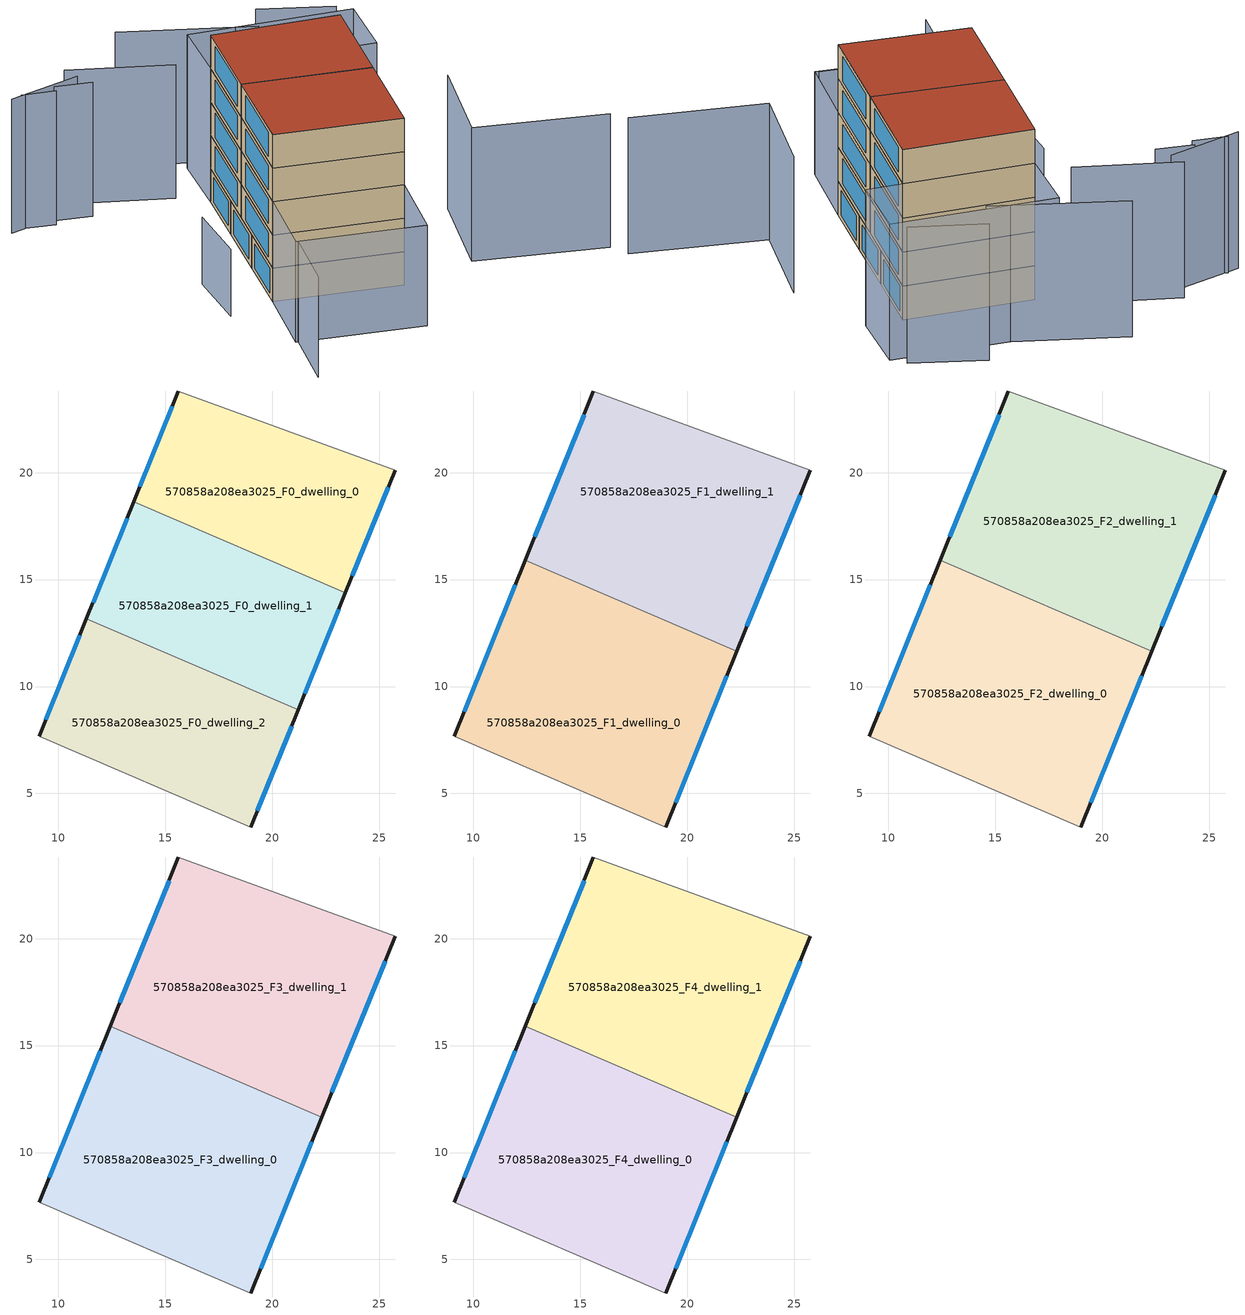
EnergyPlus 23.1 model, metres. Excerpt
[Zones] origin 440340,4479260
570858a208ea3025_F0_dwelling_0
 floor ground (EU_floor_Construction): 25.76,20.12 23.43,14.37 13.53,18.63 15.62,23.82 z0
 wall outside (EU_wall_Construction): 23.43,14.37 25.76,20.12 / 15.62,23.82 13.53,18.63 z0:3
 wall adiabatic (EU_wall_Construction): 25.76,20.12 15.62,23.82 z0:3
 wall to 570858a208ea3025_F0_dwelling_1 (EU_wall_Construction): 13.53,18.63 23.43,14.37 z0:3
 window (EU_Window_Construction): 23.75,15.17 25.44,19.32 / 15.33,23.1 13.82,19.35 z0.42:2.58
570858a208ea3025_F0_dwelling_1
 floor ground (EU_floor_Construction): 23.43,14.37 21.22,8.91 11.32,13.16 13.53,18.63 z0
 wall outside (EU_wall_Construction): 21.22,8.91 23.43,14.37 / 13.53,18.63 11.32,13.16 z0:3
 wall to 570858a208ea3025_F0_dwelling_2 (EU_wall_Construction): 11.32,13.16 21.22,8.91 z0:3
 window (EU_Window_Construction): 21.52,9.66 23.12,13.61 / 13.22,17.87 11.63,13.92 z0.42:2.58
570858a208ea3025_F0_dwelling_2
 floor ground (EU_floor_Construction): 21.22,8.91 19,3.43 9.11,7.68 11.32,13.16 z0
 wall outside (EU_wall_Construction): 19,3.43 21.22,8.91 / 11.32,13.16 9.11,7.68 z0:3
 wall adiabatic (EU_wall_Construction): 9.11,7.68 19,3.43 z0:3
 window (EU_Window_Construction): 19.3,4.19 20.91,8.15 / 11.01,12.4 9.42,8.44 z0.42:2.58
570858a208ea3025_F1_dwelling_0
 floor to 570858a208ea3025_F0_dwelling_2 (EU_floor_Construction): 21.21,8.91 19,3.43 9.11,7.68 11.32,13.16 z3
 floor to 570858a208ea3025_F0_dwelling_1 (EU_floor_Construction): 22.32,11.64 21.21,8.91 11.32,13.16 12.42,15.9 z3
 wall outside (EU_wall_Construction): 12.42,15.9 9.11,7.68 / 19,3.43 22.32,11.64 z3:6
 wall to 570858a208ea3025_F1_dwelling_1 (EU_wall_Construction): 22.32,11.64 12.42,15.9 z3:6
 wall adiabatic (EU_wall_Construction): 9.11,7.68 19,3.43 z3:6
 window (EU_Window_Construction): 11.96,14.76 9.57,8.82 / 19.46,4.57 21.86,10.5 z3.42:5.58
570858a208ea3025_F1_dwelling_1
 floor to 570858a208ea3025_F0_dwelling_0 (EU_floor_Construction): 25.76,20.12 23.43,14.37 13.53,18.63 15.62,23.82 z3
 floor to 570858a208ea3025_F0_dwelling_1 (EU_floor_Construction): 23.43,14.37 22.32,11.64 12.42,15.9 13.53,18.63 z3
 wall outside (EU_wall_Construction): 22.32,11.64 25.76,20.12 / 15.62,23.82 12.42,15.9 z3:6
 wall adiabatic (EU_wall_Construction): 25.76,20.12 15.62,23.82 z3:6
 window (EU_Window_Construction): 22.8,12.82 25.28,18.94 / 15.18,22.72 12.87,17 z3.42:5.58
570858a208ea3025_F2_dwelling_0
 floor to 570858a208ea3025_F1_dwelling_0 (EU_floor_Construction): 22.32,11.64 19,3.43 9.11,7.68 12.42,15.9 z6
 wall outside (EU_wall_Construction): 12.42,15.9 9.11,7.68 / 19,3.43 22.32,11.64 z6:9
 wall to 570858a208ea3025_F2_dwelling_1 (EU_wall_Construction): 22.32,11.64 12.42,15.9 z6:9
 wall adiabatic (EU_wall_Construction): 9.11,7.68 19,3.43 z6:9
 window (EU_Window_Construction): 11.96,14.76 9.57,8.82 / 19.46,4.57 21.86,10.5 z6.42:8.58
570858a208ea3025_F2_dwelling_1
 floor to 570858a208ea3025_F1_dwelling_1 (EU_floor_Construction): 25.76,20.12 22.32,11.64 12.42,15.9 15.62,23.82 z6
 wall outside (EU_wall_Construction): 22.32,11.64 25.76,20.12 / 15.62,23.82 12.42,15.9 z6:9
 wall adiabatic (EU_wall_Construction): 25.76,20.12 15.62,23.82 z6:9
 window (EU_Window_Construction): 22.8,12.82 25.28,18.94 / 15.18,22.72 12.87,17 z6.42:8.58
570858a208ea3025_F3_dwelling_0
 floor to 570858a208ea3025_F2_dwelling_0 (EU_floor_Construction): 22.32,11.64 19,3.43 9.11,7.68 12.42,15.9 z9
 wall outside (EU_wall_Construction): 12.42,15.9 9.11,7.68 / 19,3.43 22.32,11.64 z9:12
 wall to 570858a208ea3025_F3_dwelling_1 (EU_wall_Construction): 22.32,11.64 12.42,15.9 z9:12
 wall adiabatic (EU_wall_Construction): 9.11,7.68 19,3.43 z9:12
 window (EU_Window_Construction): 11.96,14.76 9.57,8.82 / 19.46,4.57 21.86,10.5 z9.42:11.58
570858a208ea3025_F3_dwelling_1
 floor to 570858a208ea3025_F2_dwelling_1 (EU_floor_Construction): 25.76,20.12 22.32,11.64 12.42,15.9 15.62,23.82 z9
 wall outside (EU_wall_Construction): 22.32,11.64 25.76,20.12 / 15.62,23.82 12.42,15.9 z9:12
 wall adiabatic (EU_wall_Construction): 25.76,20.12 15.62,23.82 z9:12
 window (EU_Window_Construction): 22.8,12.82 25.28,18.94 / 15.18,22.72 12.87,17 z9.42:11.58
570858a208ea3025_F4_dwelling_0
 floor to 570858a208ea3025_F3_dwelling_0 (EU_floor_Construction): 22.32,11.64 19,3.43 9.11,7.68 12.42,15.9 z12
 wall outside (EU_wall_Construction): 12.42,15.9 9.11,7.68 / 19,3.43 22.32,11.64 z12:15
 wall to 570858a208ea3025_F4_dwelling_1 (EU_wall_Construction): 22.32,11.64 12.42,15.9 z12:15
 wall adiabatic (EU_wall_Construction): 9.11,7.68 19,3.43 z12:15
 window (EU_Window_Construction): 11.96,14.76 9.57,8.82 / 19.46,4.57 21.86,10.5 z12.42:14.58
 roof outside (EU_roof_Construction): 19,3.43 22.32,11.64 12.42,15.9 9.11,7.68 z15
570858a208ea3025_F4_dwelling_1
 floor to 570858a208ea3025_F3_dwelling_1 (EU_floor_Construction): 25.76,20.12 22.32,11.64 12.42,15.9 15.62,23.82 z12
 wall outside (EU_wall_Construction): 22.32,11.64 25.76,20.12 / 15.62,23.82 12.42,15.9 z12:15
 wall adiabatic (EU_wall_Construction): 25.76,20.12 15.62,23.82 z12:15
 window (EU_Window_Construction): 22.8,12.82 25.28,18.94 / 15.18,22.72 12.87,17 z12.42:14.58
 roof outside (EU_roof_Construction): 22.32,11.64 25.76,20.12 15.62,23.82 12.42,15.9 z15
shading: 6.51,29.35 0.05,29.53 / 29.91,25.9 24.57,29.43 / 22.98,27.03 13.49,33.31 / 35.74,-1.69 25.67,3.26 / 25.67,3.26 29.63,11.33 / 3.71,28.46 1.09,29.62 / 6.87,27.81 3.99,29.08 / 13.83,26.06 6.34,30.78 / 28.6,19.06 15.62,23.82 / 15.62,23.82 17.68,29.43 / 17.68,29.43 30.65,24.67 / 30.65,24.67 28.6,19.06 z0:12; 4.13,-4.42 6.51,1.18 / 6.51,1.18 15.91,-2.82 / 9.11,7.68 19,3.43 / 19,3.43 16.23,-3 / 16.23,-3 6.34,1.25 / 6.34,1.25 9.11,7.68 z0:9; 6.57,13.45 5.04,7.88 z0:6
[Building]
EU S2 Campaign: North Axis=0; Terrain=City; Solar Distribution=FullExterior
[Site:Location]
Madrid: Latitude=40.5; Longitude=-3.5; Time Zone=1; Elevation=609
[SizingPeriod:WeatherFileDays]
AnnualSizingPeriod: Begin Month=1; Begin Day of Month=1; End Month=12; End Day of Month=31; Day of Week for Start Day=Monday; Use Weather File Daylight Saving Period=No; Use Weather File Rain and Snow Indicators=No
[MATERIAL]
EU_InternalMass_Material: Roughness=MediumRough; Thickness=0.1; Conductivity=1; Density=1800; Specific Heat=900; Thermal Absorptance=0.9; Solar Absorptance=0.7; Visible Absorptance=0.7
[MATERIAL:NOMASS] Roughness=MediumRough; Thermal Absorptance=0.9; Solar Absorptance=0.7; Visible Absorptance=0.7
Name | Thermal Resistance
EU_wall_NoMass | 1.60022
EU_roof_NoMass | 1.57597
EU_floor_NoMass | 0.470652
[WINDOWMATERIAL:SIMPLEGLAZINGSYSTEM]
EU_Window_SimpleGlazing: UFactor=3.28802; Solar Heat Gain Coefficient=0.85; Visible Transmittance=0.85
[CONSTRUCTION]
EU_wall_Construction: EU_wall_NoMass
EU_roof_Construction: EU_roof_NoMass
EU_floor_Construction: EU_floor_NoMass
EU_InternalMass_Construction: EU_InternalMass_Material
EU_Window_Construction: EU_Window_SimpleGlazing
[ZONE] Type=1; Multiplier=1; Ceiling Height=autocalculate; Floor Area=autocalculate; Part of Total Floor Area=Yes
Name | Volume
570858a208ea3025_F0_dwelling_0 | 190.681
570858a208ea3025_F1_dwelling_0; 570858a208ea3025_F2_dwelling_0; 570858a208ea3025_F3_dwelling_0; 570858a208ea3025_F4_dwelling_0 | 286.013
570858a208ea3025_F0_dwelling_1 | 190.683
570858a208ea3025_F1_dwelling_1; 570858a208ea3025_F2_dwelling_1; 570858a208ea3025_F3_dwelling_1; 570858a208ea3025_F4_dwelling_1 | 286.021
570858a208ea3025_F0_dwelling_2 | 190.682
[INTERNALMASS] Construction=EU_InternalMass_Construction
Name | Zone or ZoneList | Surface Area
570858a208ea3025_F0_dwelling_0_EU_InternalMass | 570858a208ea3025_F0_dwelling_0 | 63.56
570858a208ea3025_F0_dwelling_1_EU_InternalMass | 570858a208ea3025_F0_dwelling_1 | 63.5612
570858a208ea3025_F0_dwelling_2_EU_InternalMass | 570858a208ea3025_F0_dwelling_2 | 63.5611
570858a208ea3025_F1_dwelling_0_EU_InternalMass | 570858a208ea3025_F1_dwelling_0 | 95.3362
570858a208ea3025_F1_dwelling_1_EU_InternalMass | 570858a208ea3025_F1_dwelling_1 | 95.3384
570858a208ea3025_F2_dwelling_0_EU_InternalMass | 570858a208ea3025_F2_dwelling_0 | 95.3362
570858a208ea3025_F2_dwelling_1_EU_InternalMass | 570858a208ea3025_F2_dwelling_1 | 95.3384
570858a208ea3025_F3_dwelling_0_EU_InternalMass | 570858a208ea3025_F3_dwelling_0 | 95.3362
570858a208ea3025_F3_dwelling_1_EU_InternalMass | 570858a208ea3025_F3_dwelling_1 | 95.3384
570858a208ea3025_F4_dwelling_0_EU_InternalMass | 570858a208ea3025_F4_dwelling_0 | 95.3362
570858a208ea3025_F4_dwelling_1_EU_InternalMass | 570858a208ea3025_F4_dwelling_1 | 95.3384
[OTHEREQUIPMENT] Fuel Type=Electricity; Design Level Calculation Method=Watts/Area; Power per Zone Floor Area=1; Fraction Latent=0; Fraction Radiant=0; Fraction Lost=0; Carbon Dioxide Generation Rate=0; EndUse Subcategory=EU_Step8_InternalGains
Name | Zone or ZoneList or Space or SpaceList | Schedule
EU_Step8_InternalGain_570858a208ea3025_F0_dwelling_0_f000 | 570858a208ea3025_F0_dwelling_0 | EU_Step8_GainSchedule_570858a208ea3025_F0_dwelling_0_f000
EU_Step8_InternalGain_570858a208ea3025_F0_dwelling_1_f000 | 570858a208ea3025_F0_dwelling_1 | EU_Step8_GainSchedule_570858a208ea3025_F0_dwelling_1_f000
EU_Step8_InternalGain_570858a208ea3025_F0_dwelling_2_f000 | 570858a208ea3025_F0_dwelling_2 | EU_Step8_GainSchedule_570858a208ea3025_F0_dwelling_2_f000
EU_Step8_InternalGain_570858a208ea3025_F1_dwelling_0_f000 | 570858a208ea3025_F1_dwelling_0 | EU_Step8_GainSchedule_570858a208ea3025_F1_dwelling_0_f000
EU_Step8_InternalGain_570858a208ea3025_F1_dwelling_1_f000 | 570858a208ea3025_F1_dwelling_1 | EU_Step8_GainSchedule_570858a208ea3025_F1_dwelling_1_f000
EU_Step8_InternalGain_570858a208ea3025_F2_dwelling_0_f000 | 570858a208ea3025_F2_dwelling_0 | EU_Step8_GainSchedule_570858a208ea3025_F2_dwelling_0_f000
EU_Step8_InternalGain_570858a208ea3025_F2_dwelling_1_f000 | 570858a208ea3025_F2_dwelling_1 | EU_Step8_GainSchedule_570858a208ea3025_F2_dwelling_1_f000
EU_Step8_InternalGain_570858a208ea3025_F3_dwelling_0_f000 | 570858a208ea3025_F3_dwelling_0 | EU_Step8_GainSchedule_570858a208ea3025_F3_dwelling_0_f000
EU_Step8_InternalGain_570858a208ea3025_F3_dwelling_1_f000 | 570858a208ea3025_F3_dwelling_1 | EU_Step8_GainSchedule_570858a208ea3025_F3_dwelling_1_f000
EU_Step8_InternalGain_570858a208ea3025_F4_dwelling_0_f000 | 570858a208ea3025_F4_dwelling_0 | EU_Step8_GainSchedule_570858a208ea3025_F4_dwelling_0_f000
EU_Step8_InternalGain_570858a208ea3025_F4_dwelling_1_f000 | 570858a208ea3025_F4_dwelling_1 | EU_Step8_GainSchedule_570858a208ea3025_F4_dwelling_1_f000
[ZONEVENTILATION:DESIGNFLOWRATE] Schedule=EU_AlwaysOn; Design Flow Rate Calculation Method=AirChanges/Hour; Air Changes per Hour=0.480704; Ventilation Type=Natural; Fan Pressure Rise=0; Fan Total Efficiency=1; Constant Term Coefficient=1; Temperature Term Coefficient=0; Velocity Term Coefficient=0; Velocity Squared Term Coefficient=0; Minimum Indoor Temperature=-100; Maximum Indoor Temperature=100; Delta Temperature=-100; Minimum Outdoor Temperature=-100; Maximum Outdoor Temperature=100; Maximum Wind Speed=40
Name | Zone or ZoneList or Space or SpaceList
EU_ConstantAir_570858a208ea3025_F0_dwelling_0 | 570858a208ea3025_F0_dwelling_0
EU_ConstantAir_570858a208ea3025_F0_dwelling_1 | 570858a208ea3025_F0_dwelling_1
EU_ConstantAir_570858a208ea3025_F0_dwelling_2 | 570858a208ea3025_F0_dwelling_2
EU_ConstantAir_570858a208ea3025_F1_dwelling_0 | 570858a208ea3025_F1_dwelling_0
EU_ConstantAir_570858a208ea3025_F1_dwelling_1 | 570858a208ea3025_F1_dwelling_1
EU_ConstantAir_570858a208ea3025_F2_dwelling_0 | 570858a208ea3025_F2_dwelling_0
EU_ConstantAir_570858a208ea3025_F2_dwelling_1 | 570858a208ea3025_F2_dwelling_1
EU_ConstantAir_570858a208ea3025_F3_dwelling_0 | 570858a208ea3025_F3_dwelling_0
EU_ConstantAir_570858a208ea3025_F3_dwelling_1 | 570858a208ea3025_F3_dwelling_1
EU_ConstantAir_570858a208ea3025_F4_dwelling_0 | 570858a208ea3025_F4_dwelling_0
EU_ConstantAir_570858a208ea3025_F4_dwelling_1 | 570858a208ea3025_F4_dwelling_1
[HVACTEMPLATE:THERMOSTAT] Constant Heating Setpoint=20; Constant Cooling Setpoint=50
EU_HeatOnly_570858a208ea3025_F0_dwelling_0; EU_HeatOnly_570858a208ea3025_F0_dwelling_1; EU_HeatOnly_570858a208ea3025_F0_dwelling_2; EU_HeatOnly_570858a208ea3025_F1_dwelling_0; EU_HeatOnly_570858a208ea3025_F1_dwelling_1; EU_HeatOnly_570858a208ea3025_F2_dwelling_0; EU_HeatOnly_570858a208ea3025_F2_dwelling_1; EU_HeatOnly_570858a208ea3025_F3_dwelling_0; EU_HeatOnly_570858a208ea3025_F3_dwelling_1; EU_HeatOnly_570858a208ea3025_F4_dwelling_0; EU_HeatOnly_570858a208ea3025_F4_dwelling_1
[HVACTEMPLATE:ZONE:IDEALLOADSAIRSYSTEM] System Availability Schedule=EU_AlwaysOn; Maximum Heating Supply Air Temperature=50; Minimum Cooling Supply Air Temperature=13; Maximum Heating Supply Air Humidity Ratio=0.0156; Minimum Cooling Supply Air Humidity Ratio=0.0077; Heating Limit=NoLimit; Cooling Limit=NoLimit; Heating Availability Schedule=EU_AlwaysOn; Cooling Availability Schedule=EU_CoolingOff; Dehumidification Control Type=ConstantSensibleHeatRatio; Cooling Sensible Heat Ratio=0.7; Dehumidification Setpoint=60; Humidification Control Type=None; Humidification Setpoint=30; Outdoor Air Method=None; Outdoor Air Flow Rate per Person=0.00944; Outdoor Air Flow Rate per Zone Floor Area=0; Outdoor Air Flow Rate per Zone=0; Demand Controlled Ventilation Type=None; Outdoor Air Economizer Type=NoEconomizer; Heat Recovery Type=None; Sensible Heat Recovery Effectiveness=0.7; Latent Heat Recovery Effectiveness=0.65
Name | Template Thermostat
570858a208ea3025_F0_dwelling_0 | EU_HeatOnly_570858a208ea3025_F0_dwelling_0
570858a208ea3025_F0_dwelling_1 | EU_HeatOnly_570858a208ea3025_F0_dwelling_1
570858a208ea3025_F0_dwelling_2 | EU_HeatOnly_570858a208ea3025_F0_dwelling_2
570858a208ea3025_F1_dwelling_0 | EU_HeatOnly_570858a208ea3025_F1_dwelling_0
570858a208ea3025_F1_dwelling_1 | EU_HeatOnly_570858a208ea3025_F1_dwelling_1
570858a208ea3025_F2_dwelling_0 | EU_HeatOnly_570858a208ea3025_F2_dwelling_0
570858a208ea3025_F2_dwelling_1 | EU_HeatOnly_570858a208ea3025_F2_dwelling_1
570858a208ea3025_F3_dwelling_0 | EU_HeatOnly_570858a208ea3025_F3_dwelling_0
570858a208ea3025_F3_dwelling_1 | EU_HeatOnly_570858a208ea3025_F3_dwelling_1
570858a208ea3025_F4_dwelling_0 | EU_HeatOnly_570858a208ea3025_F4_dwelling_0
570858a208ea3025_F4_dwelling_1 | EU_HeatOnly_570858a208ea3025_F4_dwelling_1
[SIZING:ZONE] Zone Cooling Design Supply Air Temperature Input Method=SupplyAirTemperature; Zone Cooling Design Supply Air Temperature=13; Zone Heating Design Supply Air Temperature Input Method=SupplyAirTemperature; Zone Heating Design Supply Air Temperature=50; Zone Cooling Design Supply Air Humidity Ratio=0.008; Zone Heating Design Supply Air Humidity Ratio=0.008; Cooling Design Air Flow Method=DesignDay; Cooling Design Air Flow Rate=0; Cooling Minimum Air Flow per Zone Floor Area=0.000762; Cooling Minimum Air Flow=0; Cooling Minimum Air Flow Fraction=0.2; Heating Design Air Flow Method=DesignDay; Heating Design Air Flow Rate=0; Heating Maximum Air Flow per Zone Floor Area=0.002032; Heating Maximum Air Flow=0.141576; Heating Maximum Air Flow Fraction=0.3; Account for Dedicated Outdoor Air System=No; Dedicated Outdoor Air System Control Strategy=NeutralSupplyAir; Dedicated Outdoor Air Low Setpoint Temperature for Design=autosize; Dedicated Outdoor Air High Setpoint Temperature for Design=autosize; Zone Load Sizing Method=Sensible Load Only No Latent Load; Zone Latent Cooling Design Supply Air Humidity Ratio Input Method=HumidityRatioDifference; Zone Cooling Design Supply Air Humidity Ratio Difference=0.005; Zone Latent Heating Design Supply Air Humidity Ratio Input Method=HumidityRatioDifference; Zone Humidification Design Supply Air Humidity Ratio Difference=0.005
570858a208ea3025_F0_dwelling_0; 570858a208ea3025_F0_dwelling_1; 570858a208ea3025_F0_dwelling_2; 570858a208ea3025_F1_dwelling_0; 570858a208ea3025_F1_dwelling_1; 570858a208ea3025_F2_dwelling_0; 570858a208ea3025_F2_dwelling_1; 570858a208ea3025_F3_dwelling_0; 570858a208ea3025_F3_dwelling_1; 570858a208ea3025_F4_dwelling_0; 570858a208ea3025_F4_dwelling_1
[SCHEDULE:CONSTANT]
Name | Hourly Value
EU_AlwaysOn | 1
EU_CoolingOff | 0
[SCHEDULE:FILE] Column Number=1; Rows to Skip at Top=0; Number of Hours of Data=8760; Column Separator=Comma; Interpolate to Timestep=No; Minutes per Item=60; Adjust Schedule for Daylight Savings=Yes
Name | File
EU_Step8_GainSchedule_570858a208ea3025_F0_dwelling_0_f000 | ../../schedules/570858a208ea3025/570858a208ea3025_F0_dwelling_0_f000_gain.csv
EU_Step8_GainSchedule_570858a208ea3025_F0_dwelling_1_f000 | ../../schedules/570858a208ea3025/570858a208ea3025_F0_dwelling_1_f000_gain.csv
EU_Step8_GainSchedule_570858a208ea3025_F0_dwelling_2_f000 | ../../schedules/570858a208ea3025/570858a208ea3025_F0_dwelling_2_f000_gain.csv
EU_Step8_GainSchedule_570858a208ea3025_F1_dwelling_0_f000 | ../../schedules/570858a208ea3025/570858a208ea3025_F1_dwelling_0_f000_gain.csv
EU_Step8_GainSchedule_570858a208ea3025_F1_dwelling_1_f000 | ../../schedules/570858a208ea3025/570858a208ea3025_F1_dwelling_1_f000_gain.csv
EU_Step8_GainSchedule_570858a208ea3025_F2_dwelling_0_f000 | ../../schedules/570858a208ea3025/570858a208ea3025_F2_dwelling_0_f000_gain.csv
EU_Step8_GainSchedule_570858a208ea3025_F2_dwelling_1_f000 | ../../schedules/570858a208ea3025/570858a208ea3025_F2_dwelling_1_f000_gain.csv
EU_Step8_GainSchedule_570858a208ea3025_F3_dwelling_0_f000 | ../../schedules/570858a208ea3025/570858a208ea3025_F3_dwelling_0_f000_gain.csv
EU_Step8_GainSchedule_570858a208ea3025_F3_dwelling_1_f000 | ../../schedules/570858a208ea3025/570858a208ea3025_F3_dwelling_1_f000_gain.csv
EU_Step8_GainSchedule_570858a208ea3025_F4_dwelling_0_f000 | ../../schedules/570858a208ea3025/570858a208ea3025_F4_dwelling_0_f000_gain.csv
EU_Step8_GainSchedule_570858a208ea3025_F4_dwelling_1_f000 | ../../schedules/570858a208ea3025/570858a208ea3025_F4_dwelling_1_f000_gain.csv
